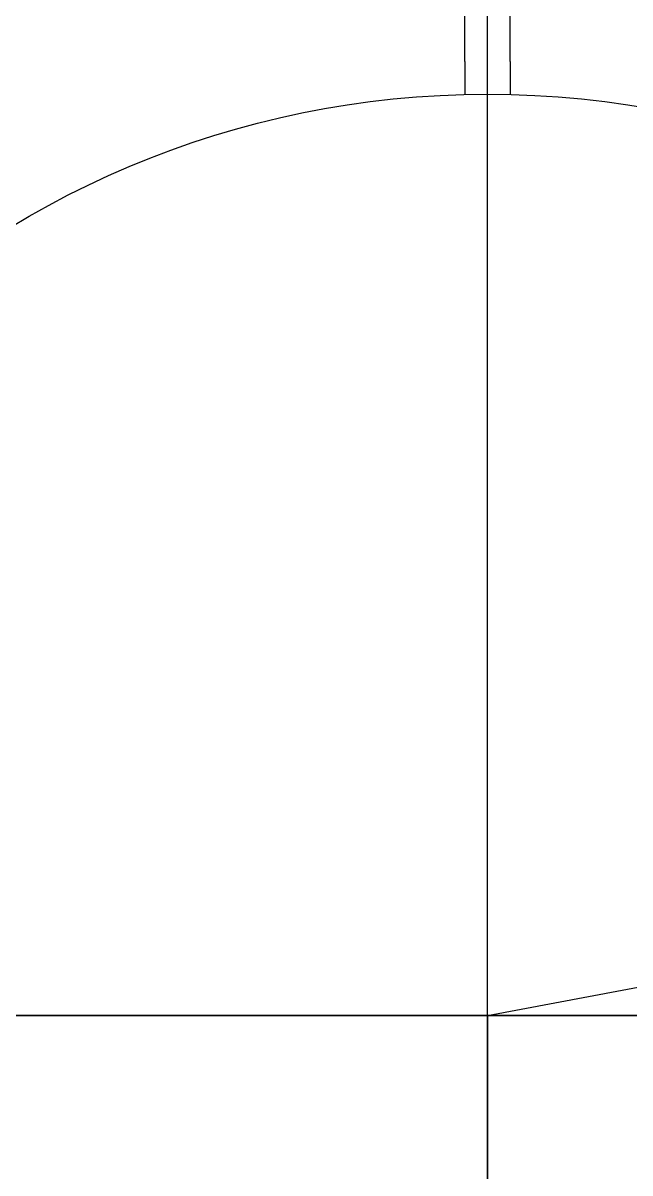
# Model space of a CAD drawing. Header units: inches. Extents: x -233729 to 737493, y -275239 to 196021.
# Drawn here: x 487701.9 to 487835.9, y 15991.3 to 16245 of the extents above; entities that cross this region are included whole.
import ezdxf

# ---------------------------------------------------------------- set-up
doc = ezdxf.new("R2010")
doc.units = ezdxf.units.IN
doc.header["$MEASUREMENT"] = 0
doc.layers.add('P_AX', color=7, linetype='Continuous')

# ---------------------------------------------------------------- blocks, each defined once
blk = doc.blocks.new('A$C48CB4C16')
at = {"color": 1}
for p, q in [((4100.56, 4905.53, 710.66), (4100.56, 9006.09, 710.66)), ((4100.56, 9006.09, 710.66), (4100.56, 804.97, 710.66)), ((8201.13, 4905.53, 710.66), (0, 4905.53, 710.66)), ((4100.56, 4905.53, 710.66), (8201.13, 4905.53, 710.66))]:
    blk.add_line(p, q, dxfattribs=at)
at = {"layer": 'P_AX', "color": 6}
for p, q in [((4100.56, 5112.55, 710.66), (4100.56, 4698.51, 710.66)), ((3893.55, 4905.53, 710.66), (4307.58, 4905.53, 710.66)), ((4100.56, 4905.53, 710.66), (4813.9, 4771.92, 710.66))]:
    blk.add_line(p, q, dxfattribs=at)
at = {"layer": 'P_AX', "color": 6, "linetype": 'ByBlock', "lineweight": -2}
for p, q in [((4095.56, 4695.08, 710.66), (4095.56, 4702.39, 710.66)), ((4105.56, 4695.08, 710.66), (4105.56, 4702.39, 710.66)), ((4095.56, 4695.08, 710.66), (4095.56, 4651.35, 710.66)), ((4105.56, 4695.08, 710.66), (4105.56, 4651.35, 710.66))]:
    blk.add_line(p, q, dxfattribs=at)
at = {"layer": 'P_AX', "color": 6}
for radius in [4100.56, 761.79]:
    blk.add_circle((4100.56, 4905.53, 710.66), radius, dxfattribs=at)
at = {"layer": 'P_AX', "color": 6, "linetype": 'ByBlock', "lineweight": -2}
for start, end in [(90, 180), (90, 180), (180, 270), (180, 270), (270, 0), (270, 0)]:
    blk.add_arc((4100.56, 4905.53, 710.66), 203.2, start, end, dxfattribs=at)

msp = doc.modelspace()

# ---------------------------------------------------------------- block references
at = {"color": 1, "xscale": -1, "rotation": 180}
msp.add_blockref('A$C48CB4C16', (483703.87457, 20931.61615, -710.66459), dxfattribs=at)

doc.saveas('drawing.dxf')
